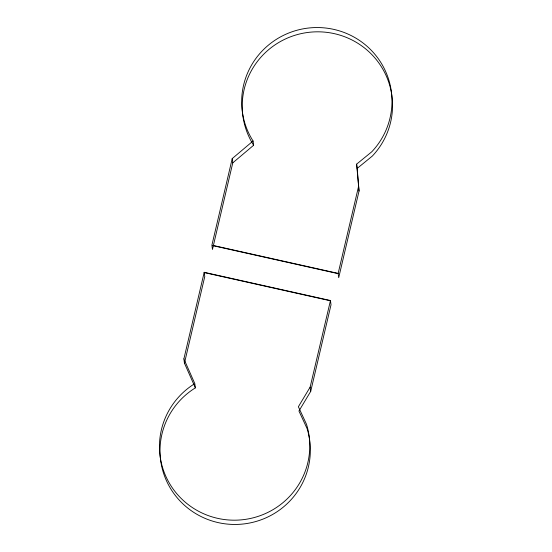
<?xml version="1.0" encoding="UTF-8"?>
<svg xmlns="http://www.w3.org/2000/svg" width="552" height="552" viewBox="0 0 552 552"><rect width="100%" height="100%" fill="white"/><g stroke="black" fill="none" stroke-linecap="round" stroke-linejoin="round"><path stroke-width="0.83" d="M183.885 358.91L204.205 272.315L330.462 300.529L331.021 304.794L310.7 391.389L298.936 411.005L307.071 428.552A75.189 73.975 -7.5 0 1 263.318 518.963A75.189 73.975 -7.5 0 1 168.194 484.311A75.189 73.975 -7.5 0 1 195.373 387.863L194.808 383.599L183.885 358.91L184.444 363.175L195.373 387.863M232.219 158.583L211.899 245.178L212.458 249.442L232.778 162.847L232.219 158.583L253.064 140.995A75.189 73.975 -7.5 0 1 271.605 42.614A75.189 73.975 -7.5 0 1 372.697 51.812A75.189 73.975 -7.5 0 1 371.772 151.793L356.626 164.137L359.035 191.061L338.714 277.656L338.155 273.392L358.476 186.797M184.444 363.175L204.764 276.58L204.205 272.315M194.09 384.047A75.189 73.975 -7.5 0 0 167.891 480.537A75.189 73.975 -7.5 0 0 263.014 514.588A75.189 73.975 -7.5 0 0 306.505 424.288L298.377 406.741L310.141 387.124L330.462 300.529M232.778 162.847L253.623 145.259A75.189 73.975 -7.5 0 1 272.164 46.886A75.189 73.975 -7.5 0 1 373.255 56.083A75.189 73.975 -7.5 0 1 372.338 156.057L357.192 168.401L359.035 191.061M212.741 245.364L338.155 273.392M212.775 245.626L338.19 273.661M204.24 272.578L330.496 300.799M356.626 164.137L357.192 168.401M310.141 387.124L310.7 391.389M253.064 140.995L253.623 145.259"/></g></svg>
